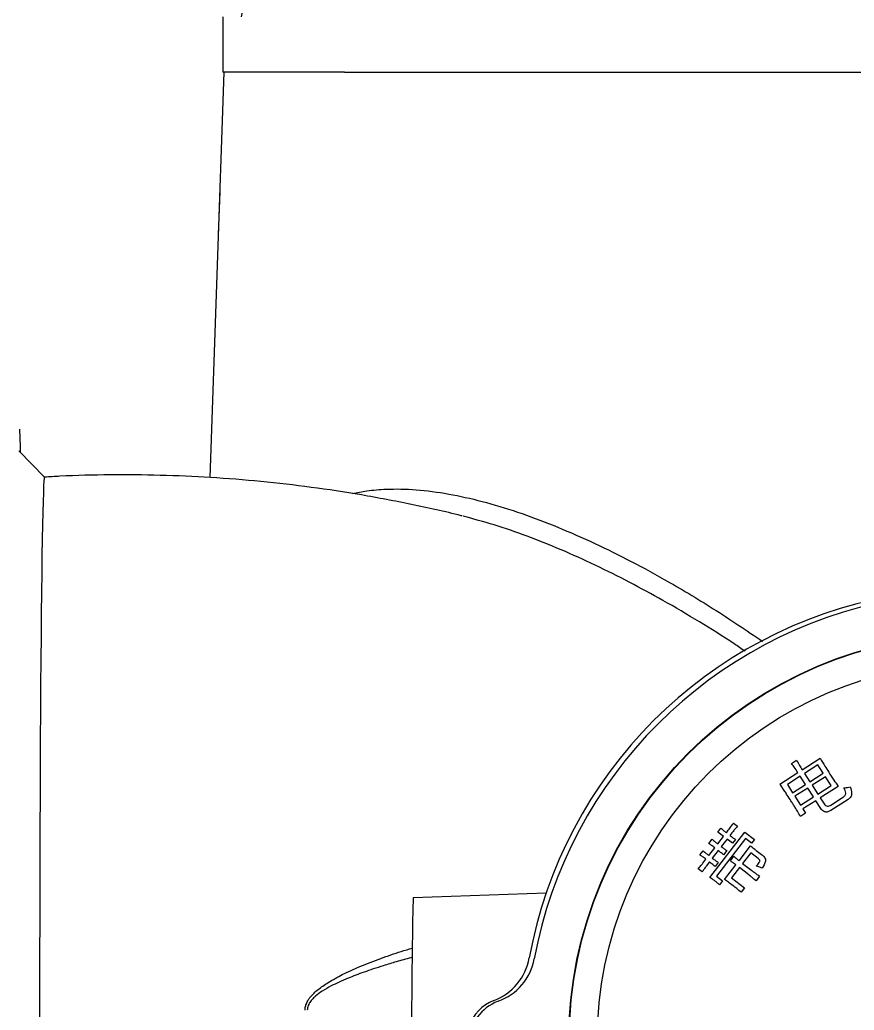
# Model space of a CAD drawing. Header units: millimetres. Extents: x 1486 to 4728, y 464 to 2757.
# Drawn here: x 3727.3 to 3875.9, y 2340.2 to 2516.5 of the extents above; entities that cross this region are included whole.
import ezdxf

# ---------------------------------------------------------------- set-up
doc = ezdxf.new("R2010")
doc.units = ezdxf.units.MM

msp = doc.modelspace()

# ---------------------------------------------------------------- linework, layer by layer
at = {"color": 7, "linetype": 'Continuous', "lineweight": 25}
for p, q in [((3763.484, 2517.07), (3763.484, 2507.2)), ((3763.67, 2507.2), (3761.15, 2435.047)), ((3785.111, 2507.2), (3763.484, 2507.2)), ((3785.111, 2507.2), (4035.637, 2507.2)), ((3731.744, 2435.124), (3727.17, 2439.788)), ((3864.745, 2384.156), (3865.612, 2384.709)), ((3866.629, 2383.03), (3869.822, 2385.071)), ((3869.424, 2383.872), (3867.058, 2382.359)), ((3870.356, 2382.413), (3869.424, 2383.872)), ((3862.649, 2380.484), (3865.84, 2382.525)), ((3867.058, 2382.359), (3867.991, 2380.9)), ((3867.991, 2380.9), (3870.356, 2382.413)), ((3866.27, 2381.855), (3863.985, 2380.392)), ((3863.985, 2380.392), (3864.917, 2378.933)), ((3864.917, 2378.933), (3867.202, 2380.396)), ((3867.202, 2380.396), (3866.27, 2381.855)), ((3870.76, 2381.782), (3868.394, 2380.269)), ((3868.394, 2380.269), (3869.403, 2378.693)), ((3869.403, 2378.693), (3871.768, 2380.205)), ((3871.768, 2380.205), (3870.76, 2381.782)), ((3867.606, 2379.765), (3865.321, 2378.303)), ((3868.614, 2378.188), (3867.606, 2379.765)), ((3873.026, 2380.063), (3869.833, 2378.022)), ((3865.321, 2378.303), (3866.329, 2376.726)), ((3866.329, 2376.726), (3868.614, 2378.188)), ((3869.044, 2377.518), (3866.759, 2376.055)), ((3869.926, 2376.139), (3869.044, 2377.518)), ((3869.833, 2378.022), (3870.512, 2376.958)), ((3874.785, 2377.747), (3871.709, 2375.78)), ((3871.716, 2376.729), (3873.804, 2378.064)), ((3867.237, 2375.307), (3866.331, 2374.728)), ((3866.759, 2376.055), (3867.237, 2375.307)), ((3854.4, 2373.541), (3855.136, 2372.972)), ((3850.201, 2363.848), (3856.432, 2371.91)), ((3851.621, 2371.926), (3852.161, 2372.624)), ((3852.615, 2371.156), (3851.621, 2371.926)), ((3853.128, 2371.818), (3853.469, 2372.26)), ((3854.095, 2371.777), (3853.754, 2371.335)), ((3856.432, 2371.91), (3858.125, 2370.6)), ((3849.99, 2369.891), (3850.588, 2370.664)), ((3856.547, 2370.765), (3851.368, 2364.063)), ((3851.591, 2369.831), (3852.615, 2371.156)), ((3853.241, 2370.673), (3852.217, 2369.347)), ((3854.199, 2369.933), (3853.241, 2370.673)), ((3854.739, 2370.631), (3854.199, 2369.933)), ((3857.614, 2369.938), (3856.547, 2370.765)), ((3858.125, 2370.6), (3857.614, 2369.938)), ((3848.425, 2367.866), (3848.994, 2368.602)), ((3849.997, 2367.769), (3851.05, 2369.131)), ((3851.676, 2368.647), (3850.623, 2367.285)), ((3853.203, 2368.644), (3852.605, 2367.871)), ((3855.391, 2366.833), (3857.441, 2369.484)), ((3857.469, 2368.228), (3856.016, 2366.35)), ((3858.758, 2367.232), (3857.469, 2368.228)), ((3858.442, 2368.651), (3859.401, 2367.911)), ((3848.943, 2366.405), (3849.484, 2367.105)), ((3850.11, 2366.622), (3849.541, 2365.885)), ((3851.681, 2366.525), (3851.113, 2365.788)), ((3852.802, 2363.484), (3854.821, 2366.097)), ((3853.837, 2366.8), (3854.464, 2367.611)), ((3856.016, 2366.35), (3857.675, 2365.068)), ((3848.846, 2364.834), (3848.11, 2365.402)), ((3855.446, 2365.613), (3854.026, 2363.773)), ((3857.105, 2364.331), (3855.446, 2365.613)), ((3851.368, 2364.063), (3852.435, 2363.236)), ((3852.435, 2363.236), (3851.894, 2362.538)), ((3854.026, 2363.773), (3856.346, 2361.98)), ((3859.03, 2364.082), (3858.402, 2363.271)), ((3821.025, 2361.026), (3797.362, 2360.2)), ((3856.346, 2361.98), (3855.748, 2361.207))]:
    msp.add_line(p, q, dxfattribs=at)
at = {"color": 7, "linetype": 'Continuous', "lineweight": 25, "flags": 128}
for points in [[(3762.926, 2485.884), (3762.653, 2478.315), (3762.644, 2477.822)], [(3731.735, 2435.128), (3731.682, 2434.952), (3731.628, 2434.423), (3731.575, 2433.543), (3731.523, 2432.316), (3731.471, 2430.747), (3731.421, 2428.84), (3731.371, 2426.604), (3731.323, 2424.047), (3731.277, 2421.177), (3731.232, 2418.007), (3731.189, 2414.547), (3731.148, 2410.81), (3731.109, 2406.81), (3731.073, 2402.563), (3731.039, 2398.084), (3731.008, 2393.39), (3730.979, 2388.497), (3730.953, 2383.425), (3730.93, 2378.192), (3730.91, 2372.818), (3730.893, 2367.323), (3730.88, 2361.726), (3730.869, 2356.05), (3730.862, 2350.314), (3730.858, 2344.541), (3730.857, 2338.752)]]:
    msp.add_lwpolyline(points, dxfattribs=at)
at = {"color": 7, "linetype": 'Continuous', "lineweight": 25}
for radius in [72.5, 72.418, 67.42]:
    msp.add_circle((3897.556, 2334.655), radius, dxfattribs=at)
for centre, radius, start, end in [((3992.609, 2473.827), 230, 0, 169.16329), ((3549.673, 2435.173), 177.857, 1.38581, 2.72989), ((3896.74, 2335.202), 79.998, 100.30733, 169.69513), ((3897.556, 2334.655), 80, 100.6021, 169.3979), ((4795.937, 2336.792), 998.85, 178.657155, 180.626784), ((3808.194, 2351.301), 10, 290.58812, 349.69489), ((3809.092, 2351.213), 10, 289.80619, 349.3979), ((3814.242, 2335.2), 7.2, 110.58893, 215.5629), ((3815.056, 2334.655), 7.6, 109.80619, 250.19381)]:
    msp.add_arc(centre, radius, start, end, dxfattribs=at)
for points, knots in [([(3806.07, 2428.204), (3806.016, 2428.218), (3803.035, 2429.008), (3797.06, 2430.281), (3788.162, 2431.994), (3779.224, 2433.344), (3770.269, 2434.381), (3761.306, 2435.092), (3752.346, 2435.49), (3743.402, 2435.546), (3736.53, 2435.412), (3732.65, 2435.155), (3731.737, 2435.095)], [0, 0, 0, 0, 0.0022241, 0.1234908, 0.2444216, 0.3650249, 0.4853084, 0.6052783, 0.7249402, 0.8442984, 0.9633566, 1, 1, 1, 1]), ([(3786.573, 2432.174), (3787.407, 2432.352), (3789.322, 2432.76), (3793.068, 2433.059), (3797.899, 2432.968), (3803.622, 2432.212), (3809.664, 2430.862), (3815.878, 2428.981), (3822.313, 2426.592), (3828.802, 2423.784), (3835.413, 2420.558), (3842.731, 2416.599), (3850.839, 2411.782), (3856.65, 2407.852), (3859.573, 2405.876)], [0, 0, 0, 0, 0.0441267, 0.101238, 0.1845333, 0.2698175, 0.3532396, 0.4389211, 0.522355, 0.608027, 0.691154, 0.7762301, 0.887439, 1, 1, 1, 1]), ([(3856.447, 2404.125), (3855.795, 2404.568), (3853.108, 2406.393), (3848.224, 2409.438), (3842.024, 2413.095), (3835.821, 2416.462), (3829.772, 2419.483), (3823.676, 2422.236), (3817.663, 2424.638), (3811.834, 2426.664), (3808.107, 2427.664), (3806.292, 2428.152)], [0, 0, 0, 0, 0.0387382, 0.1596106, 0.287043, 0.4023979, 0.5232706, 0.6430913, 0.7641464, 0.8851093, 1, 1, 1, 1]), ([(3865.84, 2382.525), (3865.642, 2382.834), (3865.289, 2383.386), (3864.911, 2383.921), (3864.745, 2384.156)], [0, 0, 0, 0, 0.5600165, 1, 1, 1, 1]), ([(3865.612, 2384.709), (3865.794, 2384.391), (3866.121, 2383.824), (3866.474, 2383.272), (3866.629, 2383.03)], [0, 0, 0, 0, 0.5599632, 1, 1, 1, 1]), ([(3869.822, 2385.071), (3870.1, 2384.606), (3870.596, 2383.775), (3871.117, 2382.96), (3871.347, 2382.602)], [0, 0, 0, 0, 0.5599781, 1, 1, 1, 1]), ([(3871.347, 2382.602), (3871.653, 2382.123), (3872.2, 2381.269), (3872.774, 2380.432), (3873.026, 2380.063)], [0, 0, 0, 0, 0.5600113, 1, 1, 1, 1]), ([(3864.629, 2377.473), (3864.409, 2377.817), (3864.046, 2378.384), (3863.535, 2379.169), (3863.1, 2379.832), (3862.799, 2380.267), (3862.649, 2380.484)], [0, 0, 0, 0, 0.3400038, 0.5600061, 0.7800077, 1, 1, 1, 1]), ([(3873.804, 2378.064), (3873.944, 2378.161), (3874.153, 2378.308), (3874.372, 2378.586), (3874.392, 2379.118), (3874.186, 2379.502), (3874.021, 2379.81)], [0, 0, 0, 0, 0.2503782, 0.3753838, 0.499124, 1, 1, 1, 1]), ([(3874.021, 2379.81), (3874.242, 2379.816), (3874.638, 2379.825), (3875.014, 2379.946), (3875.18, 2379.999)], [0, 0, 0, 0, 0.5598302, 1, 1, 1, 1]), ([(3875.18, 2379.999), (3875.295, 2379.591), (3875.44, 2379.082), (3875.418, 2378.441), (3875.217, 2378.057), (3874.958, 2377.871), (3874.785, 2377.747)], [0, 0, 0, 0, 0.500786, 0.6257863, 0.7505244, 1, 1, 1, 1]), ([(3866.331, 2374.728), (3866.146, 2375.044), (3865.841, 2375.564), (3865.392, 2376.274), (3865.012, 2376.874), (3864.757, 2377.273), (3864.629, 2377.473)], [0, 0, 0, 0, 0.3399548, 0.559969, 0.7799847, 1, 1, 1, 1]), ([(3870.512, 2376.958), (3870.59, 2376.851), (3870.745, 2376.637), (3871.111, 2376.506), (3871.449, 2376.574), (3871.627, 2376.677), (3871.716, 2376.729)], [0, 0, 0, 0, 0.2804331, 0.5584638, 0.778886, 1, 1, 1, 1]), ([(3871.709, 2375.78), (3871.541, 2375.677), (3871.208, 2375.472), (3870.63, 2375.488), (3870.204, 2375.773), (3870.019, 2376.017), (3869.926, 2376.139)], [0, 0, 0, 0, 0.2807581, 0.5585557, 0.7788183, 1, 1, 1, 1]), ([(3853.469, 2372.26), (3853.646, 2372.497), (3853.96, 2372.921), (3854.266, 2373.351), (3854.4, 2373.541)], [0, 0, 0, 0, 0.5599933, 1, 1, 1, 1]), ([(3852.161, 2372.624), (3852.337, 2372.469), (3852.652, 2372.191), (3852.983, 2371.932), (3853.128, 2371.818)], [0, 0, 0, 0, 0.5599747, 1, 1, 1, 1]), ([(3853.754, 2371.335), (3853.934, 2371.198), (3854.256, 2370.954), (3854.592, 2370.73), (3854.739, 2370.631)], [0, 0, 0, 0, 0.56, 1, 1, 1, 1]), ([(3855.136, 2372.972), (3854.936, 2372.754), (3854.579, 2372.364), (3854.243, 2371.956), (3854.095, 2371.777)], [0, 0, 0, 0, 0.5600362, 1, 1, 1, 1]), ([(3851.05, 2369.131), (3850.856, 2369.278), (3850.509, 2369.54), (3850.149, 2369.784), (3849.99, 2369.891)], [0, 0, 0, 0, 0.5599849, 1, 1, 1, 1]), ([(3850.588, 2370.664), (3850.771, 2370.504), (3851.099, 2370.218), (3851.441, 2369.949), (3851.591, 2369.831)], [0, 0, 0, 0, 0.5600053, 1, 1, 1, 1]), ([(3849.484, 2367.105), (3849.29, 2367.253), (3848.945, 2367.516), (3848.584, 2367.759), (3848.425, 2367.866)], [0, 0, 0, 0, 0.5600194, 1, 1, 1, 1]), ([(3848.994, 2368.602), (3849.177, 2368.442), (3849.505, 2368.156), (3849.847, 2367.887), (3849.997, 2367.769)], [0, 0, 0, 0, 0.56000533, 1, 1, 1, 1]), ([(3852.605, 2367.871), (3852.435, 2368.021), (3852.133, 2368.289), (3851.816, 2368.538), (3851.676, 2368.647)], [0, 0, 0, 0, 0.5599933, 1, 1, 1, 1]), ([(3852.217, 2369.347), (3852.398, 2369.212), (3852.721, 2368.97), (3853.055, 2368.743), (3853.203, 2368.644)], [0, 0, 0, 0, 0.55998259, 1, 1, 1, 1]), ([(3857.441, 2369.484), (3857.624, 2369.324), (3857.95, 2369.037), (3858.292, 2368.769), (3858.442, 2368.651)], [0, 0, 0, 0, 0.5599812, 1, 1, 1, 1]), ([(3859.401, 2367.911), (3859.58, 2367.76), (3859.849, 2367.535), (3860.098, 2367.121), (3860.079, 2366.397), (3859.745, 2365.898), (3859.477, 2365.499)], [0, 0, 0, 0, 0.2504432, 0.3755386, 0.4997875, 1, 1, 1, 1]), ([(3848.11, 2365.402), (3848.268, 2365.587), (3848.551, 2365.917), (3848.824, 2366.256), (3848.943, 2366.405)], [0, 0, 0, 0, 0.5600086, 1, 1, 1, 1]), ([(3851.113, 2365.788), (3850.93, 2365.949), (3850.603, 2366.236), (3850.26, 2366.504), (3850.11, 2366.622)], [0, 0, 0, 0, 0.5599792, 1, 1, 1, 1]), ([(3850.623, 2367.285), (3850.817, 2367.139), (3851.163, 2366.876), (3851.523, 2366.632), (3851.681, 2366.525)], [0, 0, 0, 0, 0.5599827, 1, 1, 1, 1]), ([(3854.821, 2366.097), (3854.641, 2366.233), (3854.319, 2366.476), (3853.984, 2366.701), (3853.837, 2366.8)], [0, 0, 0, 0, 0.5599803, 1, 1, 1, 1]), ([(3854.464, 2367.611), (3854.633, 2367.461), (3854.934, 2367.193), (3855.251, 2366.943), (3855.391, 2366.833)], [0, 0, 0, 0, 0.5599759, 1, 1, 1, 1]), ([(3858.439, 2365.832), (3858.625, 2366.055), (3858.858, 2366.335), (3859.063, 2366.673), (3859.107, 2366.818), (3859.009, 2367.023), (3858.869, 2367.139), (3858.758, 2367.232)], [0, 0, 0, 0, 0.500942, 0.6260883, 0.6883905, 0.7508516, 1, 1, 1, 1]), ([(3849.541, 2365.885), (3849.408, 2365.692), (3849.169, 2365.346), (3848.945, 2364.99), (3848.846, 2364.834)], [0, 0, 0, 0, 0.55994664, 1, 1, 1, 1]), ([(3858.402, 2363.271), (3858.164, 2363.473), (3857.737, 2363.834), (3857.298, 2364.179), (3857.105, 2364.331)], [0, 0, 0, 0, 0.5600006, 1, 1, 1, 1]), ([(3857.675, 2365.068), (3857.925, 2364.879), (3858.371, 2364.544), (3858.828, 2364.223), (3859.03, 2364.082)], [0, 0, 0, 0, 0.5599937, 1, 1, 1, 1]), ([(3859.477, 2365.499), (3859.293, 2365.592), (3858.964, 2365.759), (3858.599, 2365.81), (3858.439, 2365.832)], [0, 0, 0, 0, 0.56002002, 1, 1, 1, 1]), ([(3851.002, 2363.286), (3850.857, 2363.397), (3850.597, 2363.594), (3850.322, 2363.77), (3850.201, 2363.848)], [0, 0, 0, 0, 0.5599656, 1, 1, 1, 1]), ([(3851.894, 2362.538), (3851.732, 2362.682), (3851.441, 2362.94), (3851.136, 2363.18), (3851.002, 2363.286)], [0, 0, 0, 0, 0.5599999, 1, 1, 1, 1]), ([(3854.339, 2362.354), (3854.057, 2362.571), (3853.553, 2362.959), (3853.032, 2363.323), (3852.802, 2363.484)], [0, 0, 0, 0, 0.5600112, 1, 1, 1, 1]), ([(3855.748, 2361.207), (3855.49, 2361.427), (3855.029, 2361.82), (3854.55, 2362.191), (3854.339, 2362.354)], [0, 0, 0, 0, 0.5599742, 1, 1, 1, 1]), ([(3778.115, 2340.22), (3778.118, 2340.321), (3778.128, 2340.653), (3778.266, 2341.226), (3778.549, 2341.83), (3778.897, 2342.356), (3779.273, 2342.816), (3779.777, 2343.338), (3780.441, 2343.916), (3781.286, 2344.547), (3782.709, 2345.476), (3784.903, 2346.664), (3788.035, 2348.078), (3791.545, 2349.433), (3794.661, 2350.511), (3796.535, 2351.084), (3797.185, 2351.282)], [0, 0, 0, 0, 0.01302199, 0.04288205, 0.07529357, 0.09894539, 0.12454685, 0.15231428, 0.19322334, 0.23895275, 0.28971324, 0.41482048, 0.56480253, 0.74017506, 0.90988204, 1, 1, 1, 1]), ([(3797.174, 2349.609), (3797.105, 2349.591), (3796.164, 2349.348), (3794.447, 2348.86), (3792.207, 2348.191), (3790.294, 2347.575), (3788.661, 2347.014), (3787.171, 2346.466), (3785.684, 2345.879), (3784.227, 2345.25), (3782.683, 2344.501), (3781.263, 2343.695), (3780.107, 2342.866), (3779.336, 2342.124), (3778.821, 2341.435), (3778.543, 2340.784), (3778.518, 2340.355), (3778.51, 2340.22)], [0, 0, 0, 0, 0.009951, 0.1360327, 0.2492574, 0.3358381, 0.4158837, 0.4894125, 0.5564481, 0.6377344, 0.7094145, 0.7940982, 0.8633473, 0.9052997, 0.9411753, 0.9815269, 1, 1, 1, 1])]:
    msp.add_open_spline(points, degree=3, knots=knots, dxfattribs=at)

doc.saveas('drawing.dxf')
